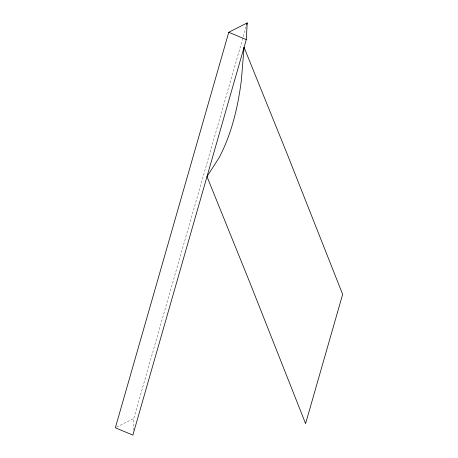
<?xml version="1.0" encoding="UTF-8"?>
<svg xmlns="http://www.w3.org/2000/svg" width="458" height="458" viewBox="0 0 458 458"><rect width="100%" height="100%" fill="white"/><g stroke="black" fill="none" stroke-linecap="round" stroke-linejoin="round"><path stroke-width="0.34" stroke-dasharray="2.29 1.72" d="M133.141 430.228L133.793 418.4L246.215 26.341M116.624 427.125L133.793 418.4"/><path stroke-width="0.69" d="M246.278 39.6L247.2 22.9L228.765 32.266L115.353 427.772L132.872 435.1L246.278 39.6L228.765 32.266M246.61 24.961L247.2 22.9M244.057 47.351L241.383 80.064A693.944 246.02 63.1 0 1 219.147 157.615L206.993 176.599L249.845 282.546L305.583 423.616L342.647 294.368L286.908 153.298L244.057 47.351"/></g></svg>
